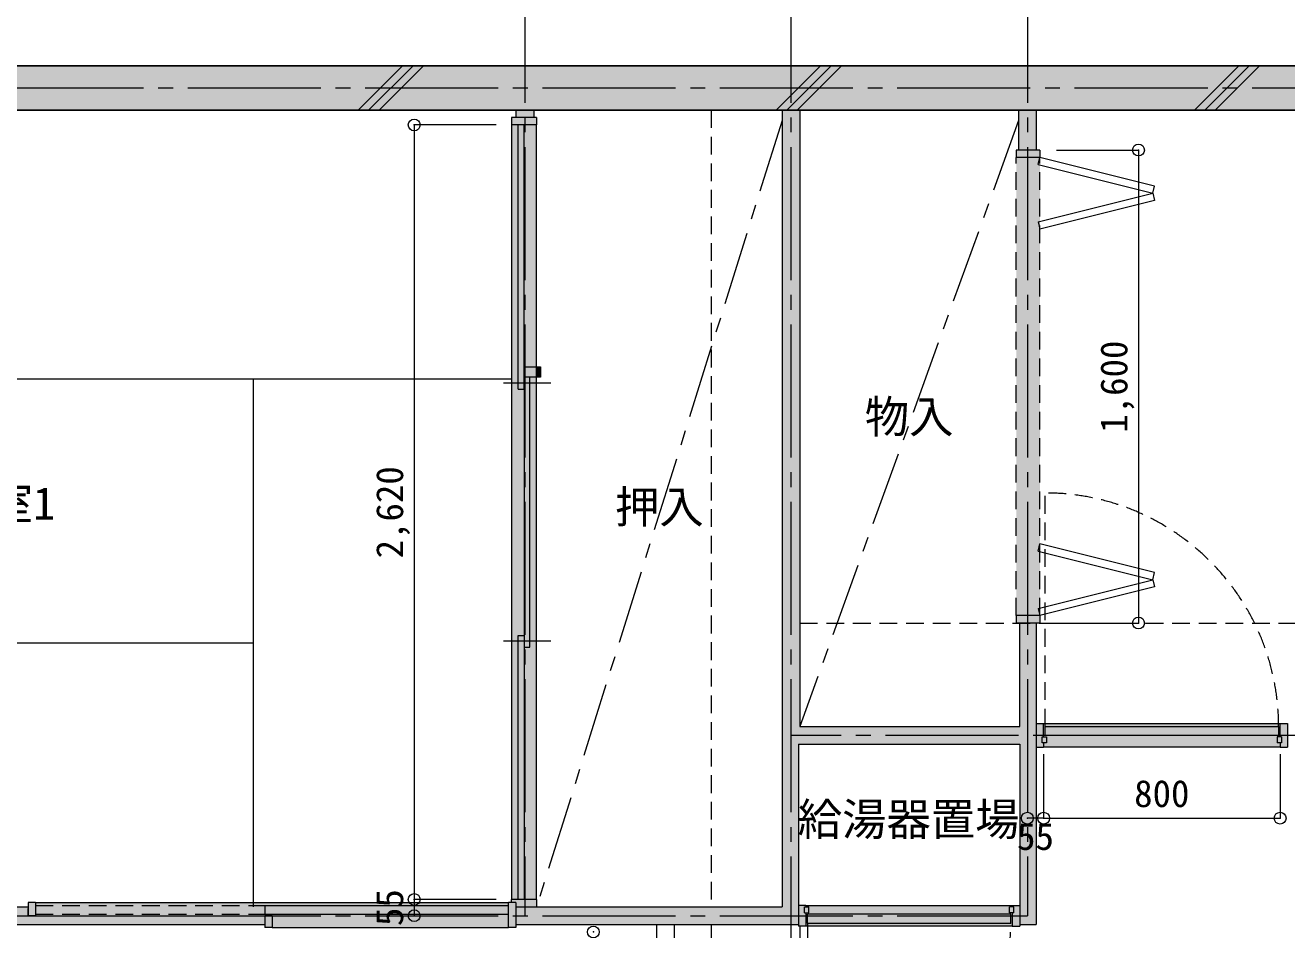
# Model space of a CAD drawing. Units: millimetres at full size, sheet at 1:50. Extents: x -9674 to 9699, y -6794 to 6791.
# Drawn here: x -478 to 3790, y 740 to 3800 of the extents above; entities that cross this region are included whole.
import ezdxf
from ezdxf.enums import TextEntityAlignment as Align

# ---------------------------------------------------------------- set-up
doc = ezdxf.new("R2010")
doc.units = ezdxf.units.MM
doc.header["$LTSCALE"] = 50
doc.header["$PDMODE"] = 32
doc.header["$PDSIZE"] = 40
for name, pattern in [('CHAIN1', [8, 5, -1, 1, -1]), ('CHAIN2', [12, 9, -1, 1, -1]), ('DASHED1', [1.8, 1.2, -0.6])]:
    doc.linetypes.add(name, pattern=pattern)
for name, color, linetype, lineweight in [('1-0_芯', 7, 'CHAIN2', 9), ('1-1_躯体', 2, 'Continuous', 25), ('1-2_間仕切', 3, 'Continuous', 18), ('1-3_建具', 3, 'Continuous', 18), ('1-4_仕上げ', 4, 'Continuous', 9), ('1-7_その他', 7, 'DASHED1', 9), ('1-8_ハッチ', 4, 'Continuous', 9), ('1-A_文字', 7, 'Continuous', 9), ('1-B_寸法', 7, 'Continuous', 9), ('1-C_梁', 7, 'DASHED1', 9)]:
    doc.layers.add(name, color=color, linetype=linetype, lineweight=lineweight)
doc.layers.add('4-0', color=1, linetype='Continuous')
doc.layers.add('4-2', color=4, linetype='Continuous')
doc.styles.add('ＭＳ ゴシック', font='')
doc.styles.get('ＭＳ ゴシック').set_extended_font_data('MS Gothic')

msp = doc.modelspace()

# ---------------------------------------------------------------- linework, layer by layer
at = {"layer": '1-0_芯'}
for p, q in [((1212.5, 4587.68), (1212.5, 787.68)), ((2112.5, 4587.68), (2112.5, -3842.32)), ((2912.5, 4587.68), (2912.5, 787.68)), ((-8327.5, 3587.68), (8282.5, 3587.68)), ((8282.5, 1397.68), (2112.5, 1397.68)), ((-8327.5, 787.68), (2912.5, 787.68))]:
    msp.add_line(p, q, dxfattribs=at)
at = {"layer": '1-1_躯体'}
for p, q in [((-6527.5, 3662.68), (6172.5, 3662.68)), ((-6527.5, 3512.68), (6172.5, 3512.68))]:
    msp.add_line(p, q, dxfattribs=at)
at = {"layer": '1-2_間仕切'}
for p, q in [((1182.5, 3512.68), (1182.5, 3487.68)), ((1242.5, 3512.68), (1242.5, 3487.68)), ((2082.5, 3512.68), (2082.5, 817.68)), ((2142.5, 3512.68), (2142.5, 1427.68)), ((2882.5, 3512.68), (2882.5, 3377.68)), ((2942.5, 3512.68), (2942.5, 3377.68)), ((2886.5, 1427.68), (2886.5, 1777.68)), ((2942.5, 1777.68), (2942.5, 1427.68)), ((2142.5, 1427.68), (2886.5, 1427.68)), ((2138.5, 1367.68), (2886.5, 1367.68)), ((2138.5, 1367.68), (2138.5, 757.68)), ((2886.5, 1367.68), (2886.5, 757.68)), ((2942.5, 1367.68), (2942.5, 757.68)), ((-2417.5, 817.68), (-467.5, 817.68)), ((1182.5, 817.68), (2082.5, 817.68)), ((-442.5, 787.68), (332.5, 787.68)), ((-2417.5, 757.68), (332.5, 757.68)), ((1182.5, 757.68), (2138.5, 757.68)), ((2886.5, 757.68), (2942.5, 757.68))]:
    msp.add_line(p, q, dxfattribs=at)
at = {"layer": '1-3_建具'}
for p, q in [((1252.5, 3462.68), (1167.5, 3462.68)), ((1190, 2569.35), (1190, 3462.68)), ((1210, 2569.35), (1210, 3462.68)), ((1252.5, 3487.68), (1252.5, 3462.68)), ((1190, 2569.35), (1210, 2569.35)), ((1190, 1736.02), (1210, 1736.02)), ((1190, 842.68), (1190, 1736.02)), ((1210, 1736.02), (1210, 842.68)), ((2942.5, 1437.68), (2942.5, 1357.68)), ((2942.5, 1437.68), (2967.5, 1437.68)), ((2967.5, 1392.68), (2967.5, 1437.68)), ((2972.5, 1397.68), (2972.5, 1427.68)), ((2972.5, 1427.68), (3762.5, 1427.68)), ((3762.5, 1427.68), (3762.5, 1397.68)), ((3767.5, 1392.68), (3767.5, 1437.68)), ((2962.5, 1392.68), (2977.5, 1392.68)), ((2962.5, 1372.68), (2962.5, 1392.68)), ((2977.5, 1372.68), (2962.5, 1372.68)), ((2967.5, 1372.68), (2967.5, 1357.68)), ((3762.5, 1397.68), (2972.5, 1397.68)), ((2977.5, 1392.68), (2977.5, 1372.68)), ((3757.5, 1392.68), (3757.5, 1372.68)), ((3772.5, 1392.68), (3757.5, 1392.68)), ((3772.5, 1372.68), (3757.5, 1372.68)), ((3767.5, 1372.68), (3767.5, 1357.68)), ((3772.5, 1392.68), (3772.5, 1372.68)), ((2942.5, 1357.68), (2967.5, 1357.68)), ((3767.5, 1357.68), (3792.5, 1357.68)), ((-467.5, 832.68), (-467.5, 787.68)), ((-442.5, 832.68), (-467.5, 832.68)), ((1182.5, 832.68), (1157.5, 832.68)), ((1157.5, 747.68), (1157.5, 832.68)), ((1252.5, 842.68), (1167.5, 842.68)), ((1167.5, 832.68), (1167.5, 842.68)), ((1182.5, 832.68), (1182.5, 747.68)), ((1252.5, 842.68), (1252.5, 817.68)), ((2158.5, 817.68), (2173.5, 817.68)), ((2158.5, 797.68), (2158.5, 817.68)), ((2163.5, 822.68), (2163.5, 817.68)), ((2173.5, 797.68), (2173.5, 817.68)), ((2851.5, 797.68), (2851.5, 817.68)), ((2866.5, 817.68), (2851.5, 817.68)), ((2861.5, 822.68), (2861.5, 817.68)), ((2861.5, 822.68), (2886.5, 822.68)), ((2866.5, 797.68), (2866.5, 817.68)), ((332.5, 787.68), (332.5, 747.68)), ((357.5, 787.68), (332.5, 787.68)), ((357.5, 787.68), (357.5, 747.68)), ((2158.5, 797.68), (2173.5, 797.68)), ((2163.5, 797.68), (2163.5, 752.68)), ((2168.5, 762.68), (2168.5, 792.68)), ((2856.5, 792.68), (2168.5, 792.68)), ((2866.5, 797.68), (2851.5, 797.68)), ((2856.5, 762.68), (2856.5, 792.68)), ((2861.5, 797.68), (2861.5, 752.68)), ((357.5, 747.68), (332.5, 747.68)), ((1182.5, 747.68), (1157.5, 747.68)), ((2163.5, 752.68), (2138.5, 752.68)), ((2168.5, 762.68), (2856.5, 762.68)), ((2861.5, 752.68), (2886.5, 752.68)), ((2886.5, 762.68), (2886.5, 752.68))]:
    msp.add_line(p, q, dxfattribs=at)
at = {"layer": '1-3_建具', "color": 7, "lineweight": 9}
for p, q in [((1167.5, 3462.68), (1167.5, 842.68)), ((1252.5, 842.68), (1252.5, 3462.68)), ((2875, 3377.68), (2875, 3352.68)), ((2955, 3377.68), (2875, 3377.68)), ((2955, 3377.68), (2955, 3352.68)), ((2955, 3352.68), (2875, 3352.68)), ((2948.94, 3328.43), (2955, 3352.68)), ((2948.94, 3134.4), (3336.99, 3231.42)), ((3343.06, 3207.16), (2955, 3110.15)), ((3336.99, 3231.42), (3343.06, 3207.16)), ((2948.94, 3134.4), (2955, 3110.15)), ((1300, 2589.35), (1140, 2589.35)), ((2948.94, 2020.97), (2955, 2045.22)), ((2948.94, 2020.97), (3336.99, 1923.95)), ((3343.06, 1948.21), (2955, 2045.22)), ((3336.99, 1923.95), (3343.06, 1948.21)), ((2948.94, 1826.94), (2955, 1802.68)), ((2955, 1802.68), (2955, 1777.68)), ((2955, 1777.68), (2875, 1777.68)), ((1300, 1716.02), (1140, 1716.02)), ((2967.5, 1437.68), (3767.5, 1437.68)), ((3767.5, 1357.68), (2967.5, 1357.68)), ((-467.5, 787.68), (-467.5, 812.68)), ((-442.5, 832.68), (-442.5, 787.68)), ((-442.5, 832.68), (1157.5, 832.68)), ((332.5, 822.68), (332.5, 792.68)), ((332.5, 822.68), (1157.5, 822.68)), ((2163.5, 822.68), (2861.5, 822.68)), ((332.5, 792.68), (1157.5, 792.68)), ((357.5, 747.68), (1157.5, 747.68)), ((2861.5, 752.68), (2163.5, 752.68))]:
    msp.add_line(p, q, dxfattribs=at)
at = {"layer": '1-3_建具', "color": 7, "linetype": 'DASHED1', "lineweight": 9}
for p, q in [((2875, 1802.68), (2875, 3352.68)), ((2955, 1802.68), (2955, 3352.68)), ((2972.5, 1427.68), (2972.5, 2217.68)), ((-442.5, 822.68), (332.5, 822.68)), ((-442.5, 792.68), (332.5, 792.68)), ((1657.5, 757.68), (1657.5, -92.32)), ((1717.5, 757.68), (1717.5, -92.32)), ((2168.5, 762.68), (2168.5, 74.68))]:
    msp.add_line(p, q, dxfattribs=at)
at = {"layer": '1-3_建具'}
for points in [[(1252.5, 3487.68), (1167.5, 3487.68), (1167.5, 3462.68)], [(1210, 2609.35), (1210, 1696.02), (1230, 1696.02), (1230, 2609.35)], [(3767.5, 1437.68), (3792.5, 1437.68), (3792.5, 1357.68)], [(-442.5, 832.68), (-442.5, 787.68), (-467.5, 787.68)], [(2163.5, 822.68), (2138.5, 822.68), (2138.5, 752.68)]]:
    msp.add_lwpolyline(points, dxfattribs=at)
at = {"layer": '1-3_建具', "color": 7, "lineweight": 9}
for points in [[(2948.94, 3328.43), (3336.99, 3231.42), (3343.06, 3255.67), (2955, 3352.68)], [(2948.94, 1826.94), (3336.99, 1923.95), (3343.06, 1899.7), (2955, 1802.68)], [(2955, 1802.68), (2875, 1802.68), (2875, 1777.68)]]:
    msp.add_lwpolyline(points, dxfattribs=at)
at = {"layer": '1-3_建具'}
msp.add_lwpolyline([(1210, 2644.35), (1265, 2644.35), (1265, 2609.35), (1210, 2609.35)], close=True, dxfattribs=at)
at = {"layer": '1-3_建具', "color": 7, "linetype": 'DASHED1', "lineweight": 9}
for centre, radius, start, end in [((2972.5, 1427.68), 790, 0, 90), ((2168.5, 762.68), 688, 270, 0)]:
    msp.add_arc(centre, radius, start, end, dxfattribs=at)
at = {"layer": '1-4_仕上げ'}
for p, q in [((-2322.5, 2604.35), (1167.5, 2604.35)), ((295, 817.68), (295, 2604.35)), ((-1450, 1711.02), (295, 1711.02))]:
    msp.add_line(p, q, dxfattribs=at)
at = {"layer": '1-7_その他', "color": 4, "linetype": 'CHAIN1'}
for p, q in [((2082.5, 3477.68), (1252.5, 817.68)), ((2882.5, 3477.68), (2142.5, 1427.68))]:
    msp.add_line(p, q, dxfattribs=at)
at = {"layer": '1-8_ハッチ'}
for p, q in [((648.9, 3512.68), (798.9, 3662.68)), ((684.26, 3512.68), (834.26, 3662.68)), ((719.61, 3512.68), (869.61, 3662.68)), ((2063.12, 3512.68), (2213.12, 3662.68)), ((2098.47, 3512.68), (2248.47, 3662.68)), ((2133.83, 3512.68), (2283.83, 3662.68)), ((3477.33, 3512.68), (3627.33, 3662.68)), ((3512.68, 3512.68), (3662.68, 3662.68)), ((3548.04, 3512.68), (3698.04, 3662.68))]:
    msp.add_line(p, q, dxfattribs=at)
at = {"layer": '1-B_寸法'}
for p, q in [((1115.83, 3462.68), (838.34, 3462.68)), ((838.34, 3462.68), (838.34, 842.68)), ((3011.61, 3377.68), (3288.46, 3377.68)), ((3288.46, 3377.68), (3288.46, 1777.68)), ((3011.61, 1777.68), (3288.46, 1777.68)), ((2967.5, 1333.67), (2967.5, 1117.68)), ((3767.5, 1333.67), (3767.5, 1117.68)), ((2967.5, 1117.68), (2912.5, 1117.68)), ((2967.5, 1117.68), (3767.5, 1117.68))]:
    msp.add_line(p, q, dxfattribs=at)
msp.add_lwpolyline([(1115.83, 842.68), (838.34, 842.68), (838.34, 787.68)], dxfattribs=at)
at = {"layer": '1-B_寸法', "color": 3}
for p in [(838.34, 3462.68), (3288.46, 3377.68), (3288.46, 1777.68), (2912.5, 1117.68), (2967.5, 1117.68), (3767.5, 1117.68), (838.34, 842.68), (838.34, 787.68), (1444.37, 732.68)]:
    msp.add_point(p, dxfattribs=at)
at = {"layer": '1-C_梁'}
for p, q in [((1842.5, 3512.68), (1842.5, 817.68)), ((2142.5, 1777.68), (6272.5, 1777.68)), ((1842.5, 757.68), (1842.5, -92.32)), ((2142.5, 752.68), (2142.5, -87.32))]:
    msp.add_line(p, q, dxfattribs=at)
at = {"layer": '4-0'}
msp.add_solid([(-6527.5, 3662.68), (-6527.5, 3512.68), (6172.5, 3662.68), (6172.5, 3512.68)], dxfattribs=at)
at = {"layer": '4-2'}
for points in [[(1242.5, 3487.68), (1242.5, 3512.68), (1182.5, 3512.68)], [(1242.5, 3487.68), (1182.5, 3512.68), (1182.5, 3487.68)], [(2082.5, 3512.68), (2082.5, 3477.68), (2142.5, 3512.68), (2142.5, 3477.68)], [(2882.5, 3512.68), (2942.5, 3512.68), (2882.5, 3477.68), (2942.5, 3477.68)], [(1167.5, 3487.68), (1167.5, 3462.68), (1252.5, 3462.68)], [(1167.5, 3487.68), (1252.5, 3462.68), (1252.5, 3487.68)], [(1252.5, 3462.68), (1167.5, 3462.68), (1167.5, 842.68)], [(1252.5, 3462.68), (1167.5, 842.68), (1252.5, 2609.35)], [(2082.5, 3477.68), (2082.5, 3462.68), (2142.5, 3477.68), (2142.5, 3462.68)], [(2082.5, 817.68), (2142.5, 1427.68), (2142.5, 3462.68)], [(2082.5, 817.68), (2142.5, 3462.68), (2082.5, 3462.68)], [(2882.5, 3477.68), (2882.5, 3462.68), (2942.5, 3477.68), (2942.5, 3462.68)], [(2882.5, 3377.68), (2942.5, 3377.68), (2882.5, 3462.68), (2942.5, 3462.68)], [(2875, 1777.68), (2955, 1777.68), (2875, 3377.68), (2882.5, 3377.68)], [(2955, 1777.68), (2955, 3377.68), (2882.5, 3377.68)], [(1167.5, 842.68), (1252.5, 842.68), (1252.5, 2609.35)], [(1265, 2609.35), (1265, 2644.35), (1252.5, 2644.35)], [(1252.5, 2609.35), (1265, 2609.35), (1252.5, 2644.35)], [(2886.5, 757.68), (2942.5, 757.68), (2942.5, 1777.68)], [(2886.5, 757.68), (2942.5, 1777.68), (2886.5, 1777.68)], [(2082.5, 817.68), (2138.5, 1367.68), (2142.5, 1427.68)], [(2138.5, 1367.68), (2886.5, 1367.68), (2142.5, 1427.68)], [(2886.5, 1367.68), (2886.5, 1427.68), (2142.5, 1427.68)], [(2942.5, 1437.68), (2942.5, 1357.68), (3792.5, 1437.68), (3792.5, 1357.68)], [(2082.5, 817.68), (2138.5, 757.68), (2138.5, 1367.68)], [(-2417.5, 817.68), (-2417.5, 757.68), (332.5, 757.68)], [(332.5, 757.68), (-467.5, 817.68), (-2417.5, 817.68)], [(332.5, 757.68), (1182.5, 832.68), (-467.5, 832.68)], [(332.5, 757.68), (-467.5, 832.68), (-467.5, 817.68)], [(332.5, 757.68), (1182.5, 747.68), (1182.5, 832.68)], [(1252.5, 842.68), (1167.5, 842.68), (1167.5, 832.68)], [(1252.5, 842.68), (1167.5, 832.68), (1182.5, 832.68)], [(1252.5, 842.68), (1182.5, 832.68), (1182.5, 817.68)], [(1252.5, 842.68), (1182.5, 817.68), (1252.5, 817.68)], [(1182.5, 817.68), (1182.5, 757.68), (2138.5, 757.68)], [(2138.5, 757.68), (2082.5, 817.68), (1182.5, 817.68)], [(2138.5, 822.68), (2138.5, 752.68), (2886.5, 822.68), (2886.5, 752.68)], [(332.5, 757.68), (332.5, 747.68), (1182.5, 747.68)]]:
    msp.add_solid(points, dxfattribs=at)

# ---------------------------------------------------------------- texts
at = {"layer": '1-A_文字', "style": 'ＭＳ ゴシック'}
for s, p in [('物入', (2362.5, 2387.68)), ('和室1', (-751.04, 2094.25)), ('押入', (1517.5, 2082.68)), ('給湯器置場', (2135.7, 1025.97))]:
    msp.add_text(s, height=110, dxfattribs=at).set_placement(p, align=Align.BOTTOM_LEFT)
at = {"layer": '1-B_寸法', "style": 'ＭＳ ゴシック'}
for s, p in [('1,600', (3278.46, 2421.43)), ('2,620', (828.34, 1996.43)), ('55', (828.34, 752.68))]:
    msp.add_text(s, height=91.64, rotation=90, dxfattribs=at).set_placement(p, align=Align.BOTTOM_LEFT)
for s, p in [('800', (3273.75, 1127.68)), ('55', (2877.5, 982.68))]:
    msp.add_text(s, height=91.64, dxfattribs=at).set_placement(p, align=Align.BOTTOM_LEFT)

doc.saveas('drawing.dxf')
